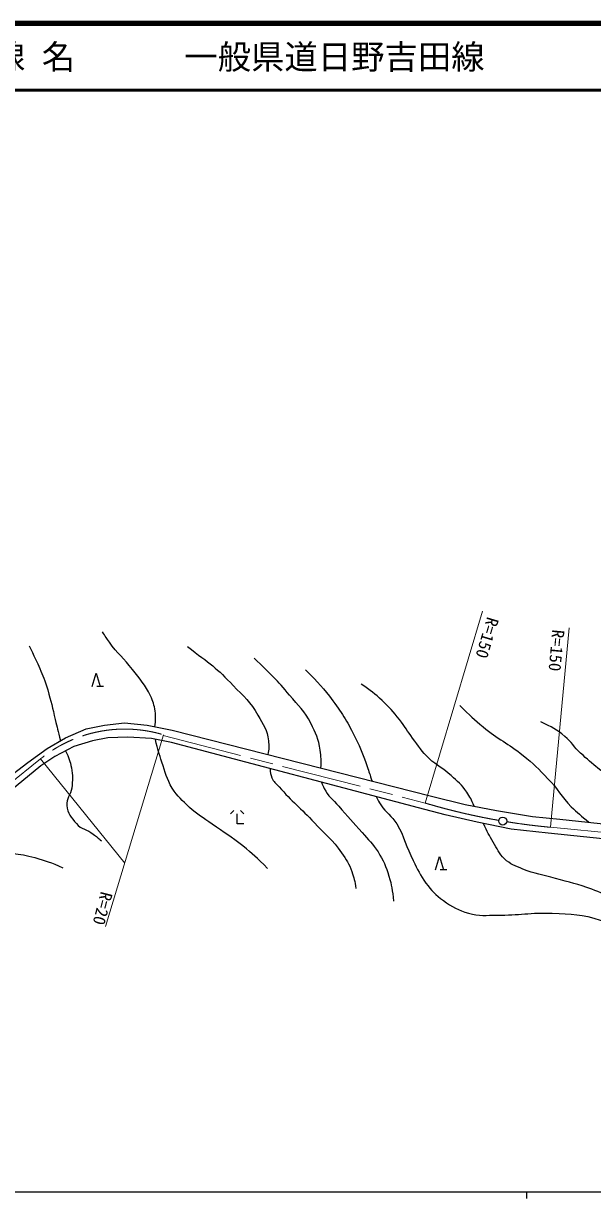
# Model space of a CAD drawing. Units: millimetres, scale not verified. Extents: x 40000 to 680000, y 20000 to 380000.
# Drawn here: x 192626 to 277915, y 204000 to 380000 of the extents above; entities that cross this region are included whole.
import ezdxf
from ezdxf.enums import TextEntityAlignment as Align

# ---------------------------------------------------------------- set-up
doc = ezdxf.new("R2010")
doc.units = ezdxf.units.MM
doc.header["$LTSCALE"] = 1000
doc.linetypes.add('CHAIN', pattern=[18.5, 12, -1.5, 3.5, -1.5])
for name, color, linetype, lineweight in [('M-BGD', 7, 'Continuous', 25), ('M-BMK', 2, 'CHAIN', 13), ('M-BMK-SRVR', 3, 'Continuous', 25), ('M-STR-HTXT', 7, 'Continuous', 13), ('M-TTL', 2, 'Continuous', 140), ('M-TTL-BAND', 7, 'Continuous', 25), ('M-TTL-LINE', 7, 'Continuous', 50), ('M-TTL-TXT', 7, 'Continuous', 50)]:
    doc.layers.add(name, color=color, linetype=linetype, lineweight=lineweight)
doc.styles.add('ＭＳ ゴシック', font='')
doc.styles.get('ＭＳ ゴシック').set_extended_font_data('MS Gothic')

msp = doc.modelspace()

# ---------------------------------------------------------------- linework, layer by layer
at = {"layer": 'M-BGD'}
for p, q in [((202944, 280693), (203544, 282693)), ((203544, 282693), (204144, 280693)), ((204644, 280693), (203644, 280693)), ((202023, 274334), (204750, 274879)), ((204750, 274879), (207750, 275243)), ((207750, 275243), (211160, 274879)), ((211160, 274879), (214887, 274152)), ((196159, 271425), (198932, 273016)), ((198932, 273016), (202023, 274334)), ((205250, 273016), (202977, 272561)), ((208250, 273107), (205250, 273016)), ((211796, 272879), (208250, 273107)), ((214796, 272288), (211796, 272879)), ((214887, 274152), (253798, 264243)), ((193295, 269288), (196159, 271425)), ((200159, 271697), (197341, 270197)), ((202977, 272561), (200159, 271697)), ((251844, 262515), (214796, 272288)), ((189627, 266509), (193295, 269288)), ((197341, 270197), (195204, 268788)), ((195204, 268788), (190704, 265061)), ((253798, 264243), (258844, 263015)), ((255844, 261470), (251844, 262515)), ((258844, 263015), (263526, 262106)), ((224176, 262129), (223676, 261629)), ((224676, 260129), (224676, 261629)), ((225676, 261629), (225176, 262129)), ((260617, 260379), (255844, 261470)), ((263526, 262106), (268935, 261242)), ((268935, 261242), (273027, 260833)), ((273027, 260833), (297937, 258151)), ((225676, 260129), (224676, 260129)), ((265708, 259333), (260617, 260379)), ((271254, 258742), (265708, 259333)), ((293073, 256424), (271254, 258742)), ((254400, 253214), (255000, 255214)), ((255000, 255214), (255600, 253214)), ((256100, 253214), (255100, 253214))]:
    msp.add_line(p, q, dxfattribs=at)
for points, knots in [([(212318, 274653), (212440, 275691), (212485, 276095), (212360, 277004), (212232, 277930), (212059, 278446), (211660, 279291), (210858, 280986), (210095, 281768), (208954, 283256), (207687, 284907), (206679, 285599), (205501, 287315), (205084, 287923), (204924, 288139), (204475, 288901)], [0, 0, 0, 0, 1, 1, 1, 2, 2, 2, 3, 3, 3, 4, 4, 4, 5, 5, 5, 5]), ([(193465, 286802), (194915, 283786), (195437, 282862), (196264, 280177), (196789, 278470), (196951, 277477), (197384, 275745), (197692, 274508), (197788, 274120), (198168, 272577)], [0, 0, 0, 0, 1, 1, 1, 2, 2, 2, 3, 3, 3, 3]), ([(217212, 286662), (220527, 284143), (221668, 283398), (224070, 280830), (225608, 279186), (226679, 278376), (227755, 276398), (228529, 274977), (229204, 274184), (229342, 272572), (229411, 271761), (229422, 271375), (229274, 270488)], [0, 0, 0, 0, 1, 1, 1, 2, 2, 2, 3, 3, 3, 4, 4, 4, 4]), ([(237204, 268469), (237263, 269677), (237236, 270126), (237086, 271173), (236852, 272816), (236415, 273694), (235687, 275185), (234784, 277032), (233821, 277797), (232514, 279384), (230605, 281702), (229792, 282420), (227196, 284936)], [0, 0, 0, 0, 1, 1, 1, 2, 2, 2, 3, 3, 3, 4, 4, 4, 4]), ([(234894, 283209), (236909, 281162), (237553, 280494), (238999, 278544), (240524, 276488), (241283, 275246), (242405, 272946), (243190, 271337), (243525, 270384), (244131, 268700), (244437, 267851), (244540, 267567), (244879, 266514)], [0, 0, 0, 0, 1, 1, 1, 2, 2, 2, 3, 3, 3, 4, 4, 4, 4]), ([(260168, 262758), (259755, 263749), (259574, 264095), (259060, 264874), (258330, 265983), (257705, 266449), (256728, 267347), (255522, 268454), (254590, 268773), (253415, 269913), (252318, 270977), (251865, 271727), (250943, 272946), (250137, 274010), (249821, 274706), (248983, 275745), (248035, 276919), (247474, 277561), (246370, 278591), (245232, 279653), (244753, 279990), (243245, 281063)], [0, 0, 0, 0, 1, 1, 1, 2, 2, 2, 3, 3, 3, 4, 4, 4, 5, 5, 5, 6, 6, 6, 7, 7, 7, 7]), ([(258034, 277844), (259613, 276270), (260114, 275823), (261533, 274625), (263721, 272780), (265272, 272170), (267505, 270380), (269064, 269130), (269846, 268315), (271237, 266881), (272724, 265348), (273207, 264172), (274736, 262682), (275720, 261723), (276100, 261378), (277382, 260364)], [0, 0, 0, 0, 1, 1, 1, 2, 2, 2, 3, 3, 3, 4, 4, 4, 5, 5, 5, 5]), ([(297350, 258215), (296674, 258984), (296421, 259280), (295684, 259789), (294980, 260276), (294521, 260455), (293724, 260769), (291971, 261460), (290885, 261546), (289106, 262168), (287464, 262743), (286533, 263073), (285000, 263895), (283476, 264711), (282748, 265382), (281361, 266414), (279242, 267990), (278088, 268927), (276136, 270706), (275136, 271618), (274790, 272351), (273756, 273225), (272501, 274287), (271859, 274570), (270164, 275418)], [0, 0, 0, 0, 1, 1, 1, 2, 2, 2, 3, 3, 3, 4, 4, 4, 5, 5, 5, 6, 6, 6, 7, 7, 7, 8, 8, 8, 8]), ([(198933, 271045), (199433, 269966), (199611, 269541), (199810, 268513), (200035, 267350), (199998, 266657), (199856, 265481), (199730, 264427), (198978, 263921), (199110, 262868), (199258, 261679), (199767, 261064), (200556, 260162), (201322, 259287), (202148, 259278), (203075, 258576), (203581, 258193), (203763, 258054), (204335, 257550)], [0, 0, 0, 0, 1, 1, 1, 2, 2, 2, 3, 3, 3, 4, 4, 4, 5, 5, 5, 6, 6, 6, 6]), ([(229202, 253444), (227536, 255088), (227026, 255573), (225516, 256803), (223803, 258199), (222688, 258774), (220897, 260069), (219556, 261039), (218705, 261463), (217491, 262588), (216384, 263615), (215736, 264206), (214926, 265481), (214052, 266854), (213906, 267811), (213386, 269353), (212943, 270668), (212812, 271135), (212389, 272763)], [0, 0, 0, 0, 1, 1, 1, 2, 2, 2, 3, 3, 3, 4, 4, 4, 5, 5, 5, 6, 6, 6, 6]), ([(229590, 268386), (229616, 267795), (229649, 267523), (229855, 267020), (230111, 266396), (230481, 266173), (230928, 265668), (232873, 263465), (234178, 262434), (236200, 260302), (237842, 258570), (238948, 257740), (240305, 255777), (241015, 254750), (241422, 254151), (241845, 252978), (242194, 252009), (242279, 251585), (242451, 250412)], [0, 0, 0, 0, 1, 1, 1, 2, 2, 2, 3, 3, 3, 4, 4, 4, 5, 5, 5, 6, 6, 6, 6]), ([(237305, 266350), (237440, 265926), (237523, 265784), (237693, 265434), (238281, 264223), (239014, 263801), (239886, 262775), (241222, 261200), (242041, 260378), (243385, 258809), (244336, 257698), (244973, 257148), (245764, 255917), (246606, 254606), (246939, 253767), (247397, 252278), (247833, 250860), (247907, 250259), (248097, 248545)], [0, 0, 0, 0, 1, 1, 1, 2, 2, 2, 3, 3, 3, 4, 4, 4, 5, 5, 5, 6, 6, 6, 6]), ([(72206, 264020), (73758, 264523), (74276, 264633), (75629, 264914), (78278, 265463), (79833, 265518), (82536, 265419), (85312, 265317), (86860, 265084), (89612, 264703), (93316, 264190), (95326, 263525), (99004, 262850), (100318, 262609), (101041, 262360), (102374, 262260), (104736, 262084), (106074, 262364), (108439, 262218), (111079, 262055), (112586, 262078), (115177, 261544), (117970, 260969), (119475, 260358), (122127, 259312), (124351, 258435), (125405, 257528), (127560, 256490), (132733, 253999), (135762, 252881), (140911, 250341), (142865, 249377), (143818, 248542), (145839, 247730), (146943, 247286), (147639, 247120), (148829, 247140), (149798, 247156), (150484, 247317), (151146, 248025), (151647, 248560), (151547, 249097), (151777, 249793), (152123, 250841), (152060, 251538), (152620, 252489), (152986, 253110), (153470, 253265), (154136, 253542), (155581, 254144), (156510, 254125), (158053, 254384), (161543, 254970), (163497, 255359), (167024, 255648), (171536, 256017), (174080, 256010), (178606, 256069), (182209, 256116), (184241, 256300), (187830, 255985), (190379, 255761), (191851, 255748), (194316, 255058), (196000, 254587), (196646, 254361), (198528, 253542)], [0, 0, 0, 0, 1, 1, 1, 2, 2, 2, 3, 3, 3, 4, 4, 4, 5, 5, 5, 6, 6, 6, 7, 7, 7, 8, 8, 8, 9, 9, 9, 10, 10, 10, 11, 11, 11, 12, 12, 12, 13, 13, 13, 14, 14, 14, 15, 15, 15, 16, 16, 16, 17, 17, 17, 18, 18, 18, 19, 19, 19, 20, 20, 20, 21, 21, 21, 22, 22, 22, 22]), ([(245468, 264197), (245767, 263608), (245886, 263433), (246184, 262962), (246958, 261737), (247810, 261353), (248563, 260116), (249789, 258102), (249957, 256706), (251036, 254610), (251727, 253268), (252046, 252462), (252949, 251251), (253811, 250094), (254391, 249484), (255561, 248639), (256903, 247670), (257765, 247230), (259340, 246726), (260940, 246214), (261953, 246469), (263632, 246446), (266860, 246402), (268666, 246869), (271890, 246726), (274722, 246600), (276396, 246627), (279075, 245700), (281301, 244929), (282208, 244405), (284440, 242947)], [0, 0, 0, 0, 1, 1, 1, 2, 2, 2, 3, 3, 3, 4, 4, 4, 5, 5, 5, 6, 6, 6, 7, 7, 7, 8, 8, 8, 9, 9, 9, 10, 10, 10, 10]), ([(290039, 242667), (287528, 244979), (286662, 245804), (284160, 247332), (281823, 248761), (280369, 249328), (277815, 250318), (275740, 251122), (274492, 251324), (272357, 251951), (270448, 252512), (269291, 252575), (267458, 253351), (266324, 253831), (265591, 254034), (264706, 254890), (263866, 255702), (263625, 256361), (263026, 257363), (262390, 258426), (262205, 258833), (261575, 260182)], [0, 0, 0, 0, 1, 1, 1, 2, 2, 2, 3, 3, 3, 4, 4, 4, 5, 5, 5, 6, 6, 6, 7, 7, 7, 7])]:
    msp.add_open_spline(points, degree=3, knots=knots, dxfattribs=at)
at = {"layer": 'M-BMK'}
for p, q in [((213555, 273343), (252853, 263227)), ((190222, 265858), (195193, 269864)), ((271624, 259601), (296039, 257203))]:
    msp.add_line(p, q, dxfattribs=at)
for centre, radius, start, end in [((207798, 254239), 20075, 74.11677, 128.89444), ((280613, 356544), 97358, 253.43337, 260.09642), ((280613, 356544), 97358, 260.80263, 264.70291)]:
    msp.add_arc(centre, radius, start, end, dxfattribs=at)
at = {"layer": 'M-BMK-SRVR'}
msp.add_circle((264459, 260535), 600, dxfattribs=at)
at = {"layer": 'M-STR-HTXT'}
for p, q in [((252853, 263227), (261407, 291981)), ((271624, 259601), (274394, 289473)), ((213590, 273461), (204934, 244737)), ((195193, 269864), (207798, 254239))]:
    msp.add_line(p, q, dxfattribs=at)
at = {"layer": 'M-TTL'}
msp.add_line((680000, 380000), (40000, 380000), dxfattribs=at)
at = {"layer": 'M-TTL-BAND'}
for p, q in [((40000, 205000), (579000, 205000)), ((268000, 205000), (268000, 204000))]:
    msp.add_line(p, q, dxfattribs=at)
at = {"layer": 'M-TTL-LINE'}
msp.add_line((40000, 370000), (680000, 370000), dxfattribs=at)

# ---------------------------------------------------------------- texts
at = {"layer": 'M-STR-HTXT', "style": 'ＭＳ ゴシック'}
for s, rotation, p in [('R=150', 253.433, (260728, 288392)), ('R=150', 264.703, (271063, 286220)), ('R=20', 255.513, (203081, 247809))]:
    msp.add_text(s, height=1833, rotation=rotation, dxfattribs=at).set_placement(p, align=Align.BOTTOM_CENTER)
at = {"layer": 'M-TTL-TXT', "style": 'ＭＳ ゴシック'}
for s, p in [('路 線 名', (180380, 375000)), ('一般県道日野吉田線', (216734, 375000))]:
    msp.add_text(s, height=3666, dxfattribs=at).set_placement(p, align=Align.MIDDLE_LEFT)

doc.saveas('drawing.dxf')
